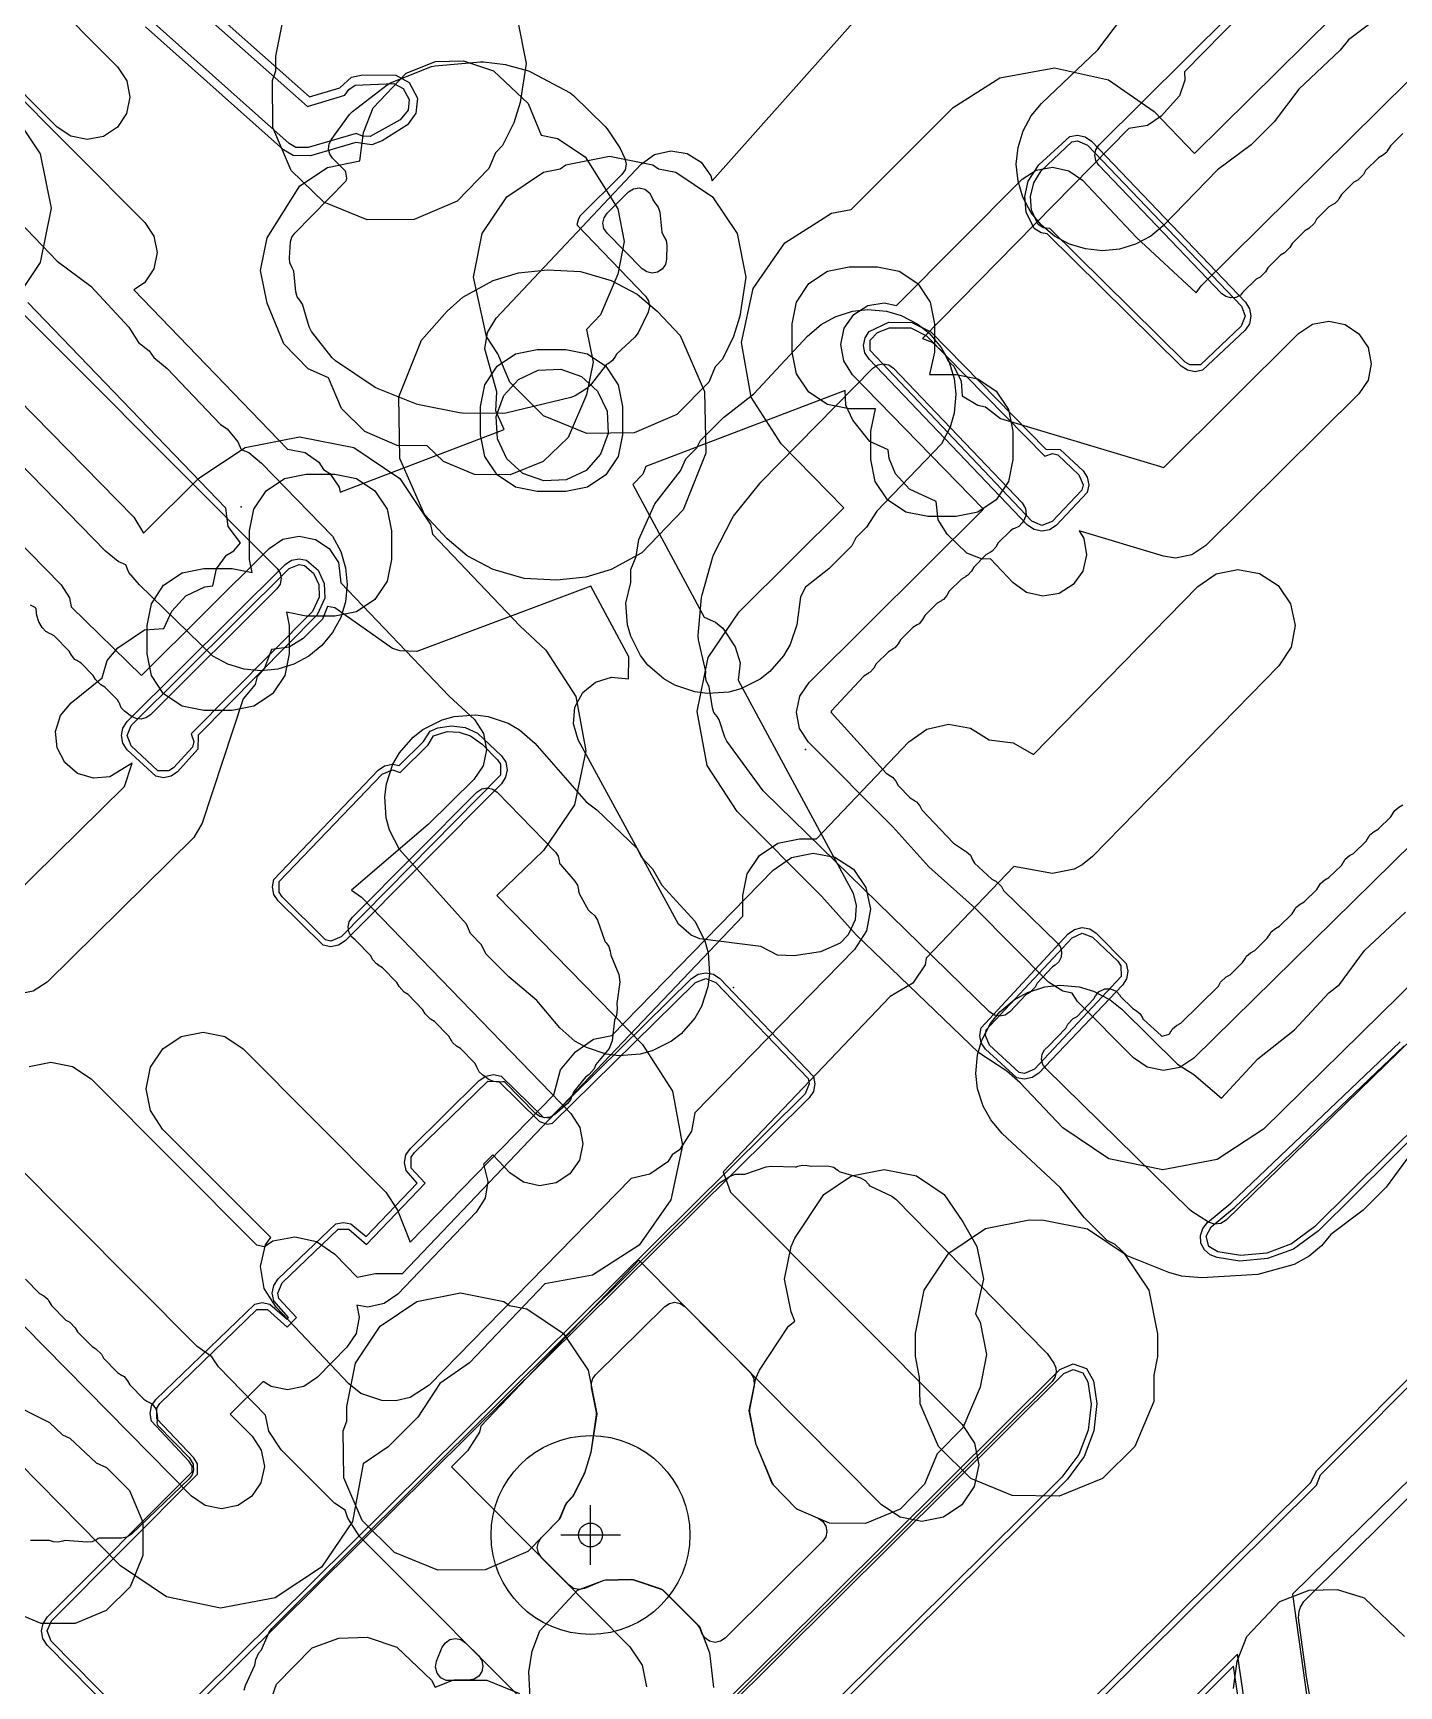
# Model space of a CAD drawing. Header units: metres. Extents: x -2677 to -840, y 169 to 1487.
# Drawn here: x -2199 to -2150.9, y 564.7 to 622.9 of the extents above; entities that cross this region are included whole.
import ezdxf

# ---------------------------------------------------------------- set-up
doc = ezdxf.new("R2010")
doc.units = ezdxf.units.M
for name, color, linetype in [('AI_GREENING_ALLOWED_ZONE', 4, 'Continuous'), ('AI_GREENING_EXCLUSIONS', 1, 'Continuous'), ('AI_GREENING_LAWN', 82, 'Continuous'), ('AI_GREENING_REJECTED', 6, 'Continuous'), ('AI_GREENING_TREES', 3, 'Continuous')]:
    doc.layers.add(name, color=color, linetype=linetype)

# ---------------------------------------------------------------- blocks, each defined once
blk = doc.blocks.new('AI_TREE')
for p, q in [((0, -0.3), (0, 0.3)), ((-0.3, 0), (0.3, 0))]:
    blk.add_line(p, q)
for radius in [1, 0.12]:
    blk.add_circle((0, 0), radius)

msp = doc.modelspace()

# ---------------------------------------------------------------- linework, layer by layer
at = {"layer": 'AI_GREENING_ALLOWED_ZONE'}
for points in [[(-2180.022, 571.399), (-2179.981, 571.458), (-2179.614, 572.198), (-2179.599, 572.234), (-2179.385, 572.922), (-2179.376, 572.959), (-2179.178, 574.268), (-2179.18, 574.354), (-2179.355, 575.232), (-2179.36, 575.396), (-2179.312, 575.553), (-2179.216, 575.686), (-2176.781, 578.091), (-2176.618, 578.198), (-2176.427, 578.235), (-2176.236, 578.196), (-2176.074, 578.087), (-2173.763, 575.758), (-2173.639, 575.55), (-2173.628, 575.308), (-2173.797, 574.462), (-2173.797, 574.366), (-2173.583, 573.29), (-2173.569, 573.243), (-2173.003, 571.873), (-2172.951, 571.795), (-2172.166, 570.99), (-2172.087, 570.936), (-2171.377, 570.629), (-2171.218, 570.519), (-2171.112, 570.357), (-2171.076, 570.166), (-2171.115, 569.976), (-2171.223, 569.815), (-2174.651, 566.406), (-2174.816, 566.297), (-2175.01, 566.26), (-2175.204, 566.302), (-2175.366, 566.415), (-2175.471, 566.583), (-2175.542, 566.769), (-2175.599, 566.856), (-2176.83, 568.083), (-2176.925, 568.142), (-2177.879, 568.462), (-2177.964, 568.475), (-2178.868, 568.45), (-2178.958, 568.431), (-2179.601, 568.159), (-2179.794, 568.12), (-2179.987, 568.158), (-2180.151, 568.268), (-2181.122, 569.248), (-2181.229, 569.409), (-2181.267, 569.598), (-2181.23, 569.788), (-2181.123, 569.95), (-2180.509, 570.575), (-2180.458, 570.653), (-2180.281, 571.076), (-2180.186, 571.223), (-2180.022, 571.399)], [(-2184.257, 564.915), (-2184.47, 564.921), (-2184.661, 565.015), (-2184.796, 565.18), (-2184.85, 565.386), (-2184.813, 565.596), (-2184.612, 566.086), (-2184.503, 566.248), (-2184.341, 566.357), (-2184.149, 566.395), (-2183.957, 566.357), (-2183.795, 566.248), (-2183.329, 565.78), (-2183.221, 565.618), (-2183.183, 565.427), (-2183.222, 565.236), (-2183.33, 565.074), (-2183.492, 564.966), (-2183.683, 564.928), (-2184.19, 564.928), (-2184.257, 564.915)]]:
    msp.add_lwpolyline(points, close=True, dxfattribs=at)
at = {"layer": 'AI_GREENING_EXCLUSIONS'}
for points in [[(-2093.867, 640.424), (-2153.902, 580.894), (-2154.715, 580.297), (-2155.583, 579.972), (-2156.506, 579.885), (-2157.305, 580.011), (-2157.625, 580.203), (-2157.724, 580.563), (-2157.545, 580.891), (-2156.718, 581.573), (-2150.748, 587.266)], [(-2093.726, 640.282), (-2153.761, 580.751), (-2154.642, 580.111), (-2155.56, 579.773), (-2156.537, 579.688), (-2157.336, 579.813), (-2157.586, 579.904), (-2157.785, 580.082), (-2157.903, 580.32), (-2157.923, 580.586), (-2157.842, 580.84), (-2157.673, 581.045), (-2156.851, 581.722), (-2150.887, 587.409)], [(-2176.822, 549.261), (-2154.031, 571.886), (-2153.841, 572.305), (-2149.463, 576.696), (-2140.934, 585.085), (-2140.556, 585.263), (-2123.156, 602.537), (-2122.985, 602.857), (-2103.329, 622.454), (-2092.855, 632.832)], [(-2176.681, 549.119), (-2153.842, 571.792), (-2153.7, 572.164), (-2149.321, 576.555), (-2140.794, 584.942), (-2140.453, 585.083), (-2122.976, 602.433), (-2122.844, 602.716), (-2103.188, 622.312), (-2092.715, 632.689)], [(-2200.13, 621.333), (-2195.087, 616.266), (-2194.763, 615.779), (-2194.65, 615.204), (-2194.765, 614.631), (-2195.092, 614.145), (-2195.469, 613.894), (-2190.065, 608.277), (-2189.44, 608.161), (-2188.96, 607.827), (-2188.795, 607.569), (-2188.575, 607.426), (-2188.245, 606.943), (-2188.209, 606.77), (-2182.433, 608.976), (-2182.727, 609.633), (-2182.689, 610.297), (-2183.116, 611.819), (-2183.02, 612.396), (-2182.71, 612.893), (-2177.616, 618.317), (-2177.14, 618.657), (-2176.57, 618.789), (-2175.993, 618.693), (-2175.496, 618.384), (-2175.156, 617.907), (-2175.114, 617.726), (-2165.679, 628.346)], [(-2151.64, 628.543), (-2158.487, 621.57), (-2158.47, 621.282), (-2158.664, 620.73), (-2159.306, 620.013), (-2159.789, 619.684), (-2160.441, 619.579), (-2167.71, 612.177), (-2167.367, 612.051), (-2166.936, 611.655), (-2166.807, 611.378), (-2166.609, 611.206), (-2166.346, 610.682), (-2166.309, 610.163), (-2165.764, 609.829), (-2165.489, 609.768), (-2164.963, 609.362), (-2159.214, 607.641), (-2154.465, 612.355), (-2153.977, 612.678), (-2153.402, 612.79), (-2152.829, 612.673), (-2152.343, 612.346), (-2152.02, 611.859), (-2151.908, 611.284), (-2152.024, 610.71), (-2152.351, 610.225), (-2157.734, 604.884), (-2158.222, 604.56), (-2158.796, 604.448), (-2159.221, 604.511), (-2162.194, 605.401), (-2162.028, 605.137), (-2161.931, 604.56), (-2162.062, 603.989), (-2162.401, 603.512), (-2162.897, 603.201), (-2163.474, 603.104), (-2164.044, 603.235), (-2164.521, 603.574), (-2165.314, 604.414), (-2165.603, 604.409), (-2166.147, 604.624), (-2166.839, 605.292), (-2167.15, 605.788), (-2167.229, 606.444), (-2168.16, 606.872), (-2168.655, 607.411), (-2168.882, 607.952), (-2168.915, 608.257), (-2169.556, 608.551), (-2170.158, 609.301), (-2170.405, 609.832), (-2170.426, 610.35), (-2177.442, 607.671), (-2177.548, 607.402), (-2177.904, 607.032), (-2175.389, 602.368), (-2174.991, 602.187), (-2174.739, 601.975), (-2174.298, 601.316), (-2174.126, 600.757), (-2174.193, 600.151), (-2170.151, 592.641), (-2170.042, 592.212), (-2170.076, 591.706), (-2170.323, 591.175), (-2170.604, 590.883), (-2171.303, 590.577), (-2172.226, 590.433), (-2172.811, 590.458), (-2173.4, 590.767), (-2175.547, 591.041), (-2175.847, 591.168), (-2176.293, 591.548), (-2179.824, 598.048), (-2179.996, 598.607), (-2179.941, 599.19), (-2179.667, 599.707), (-2179.216, 600.08), (-2178.656, 600.252), (-2178.06, 600.189), (-2178.04, 600.964), (-2179.385, 603.459), (-2185.511, 601.153), (-2186.096, 601.174), (-2186.364, 601.264), (-2188.394, 602.689), (-2188.65, 602.735), (-2188.828, 602.297), (-2189.504, 601.613), (-2190.004, 601.307), (-2190.625, 601.227), (-2190.875, 600.572), (-2191.126, 600.277), (-2191.196, 599.999), (-2191.618, 599.485), (-2193.069, 595.115), (-2193.358, 594.606), (-2198.526, 589.512), (-2199.015, 589.191), (-2199.59, 589.081)], [(-2201.35, 627.073), (-2196.045, 621.743), (-2195.721, 621.256), (-2195.608, 620.682), (-2195.724, 620.108), (-2196.05, 619.622), (-2196.538, 619.298), (-2197.112, 619.185), (-2197.686, 619.301), (-2198.171, 619.627), (-2202.587, 624.064)], [(-2148.836, 591.088), (-2155.705, 584.333), (-2157.333, 583.264), (-2159.245, 582.897), (-2161.153, 583.289), (-2162.766, 584.38), (-2164.269, 585.97), (-2164.736, 586.373), (-2165.724, 587.019), (-2170.037, 591.178), (-2171.26, 592.537), (-2174.228, 595.518), (-2175.284, 597.143), (-2175.643, 599.048), (-2175.25, 600.946), (-2174.165, 602.553), (-2170.479, 606.21), (-2170.479, 606.21), (-2172.688, 608.473), (-2173.741, 610.116), (-2174.084, 612.036), (-2173.667, 613.942), (-2172.552, 615.543), (-2170.909, 616.596), (-2170.22, 616.719), (-2166.627, 620.313), (-2164.984, 621.365), (-2163.063, 621.709), (-2161.158, 621.291), (-2159.557, 620.176), (-2158.129, 618.692), (-2151.318, 625.44)], [(-2149.051, 595.786), (-2158.16, 586.828), (-2158.648, 586.507), (-2159.222, 586.397), (-2159.794, 586.515), (-2160.278, 586.842), (-2162.245, 588.83), (-2162.441, 589.127), (-2162.771, 589.188), (-2163.267, 589.512), (-2165.846, 592.099), (-2167.487, 593.574), (-2168.75, 594.977), (-2171.718, 597.958), (-2172.035, 598.446), (-2172.143, 599.017), (-2172.025, 599.586), (-2171.7, 600.068), (-2165.555, 606.166), (-2165.555, 606.166), (-2170.166, 610.9), (-2170.482, 611.393), (-2170.585, 611.969), (-2170.46, 612.541), (-2170.125, 613.021), (-2169.632, 613.337), (-2169.056, 613.44), (-2168.624, 613.345), (-2164.2, 617.791), (-2163.707, 618.106), (-2163.131, 618.21), (-2162.559, 618.084), (-2162.079, 617.75), (-2160.175, 615.736), (-2158.069, 613.785), (-2157.899, 614.036), (-2146.378, 625.448)], [(-2193.731, 624.65), (-2189.284, 620.689), (-2188.222, 621.003), (-2187.802, 621.38), (-2187.42, 621.463), (-2186.245, 621.453), (-2185.774, 621.197), (-2185.483, 620.644), (-2185.539, 620.111), (-2185.84, 619.701), (-2186.732, 619.136), (-2187.096, 618.997), (-2187.655, 619.085), (-2187.655, 619.085), (-2189.25, 618.613), (-2189.863, 618.628), (-2190.199, 618.825), (-2195.061, 623.157)], [(-2193.93, 624.426), (-2189.359, 620.354), (-2188.039, 620.744), (-2187.907, 620.95), (-2187.682, 621.105), (-2186.312, 621.161), (-2185.983, 620.982), (-2185.779, 620.594), (-2185.818, 620.222), (-2186.099, 619.885), (-2187.146, 619.293), (-2187.419, 619.301), (-2187.642, 619.402), (-2187.642, 619.402), (-2189.335, 618.901), (-2189.764, 618.911), (-2189.999, 619.049), (-2194.862, 623.381)], [(-2181.969, 623.397), (-2181.664, 621.867), (-2181.872, 620.496), (-2182.098, 619.771), (-2182.49, 618.981), (-2182.739, 618.713), (-2182.969, 618.165), (-2184.092, 617.021), (-2185.6, 616.373), (-2187.261, 616.358), (-2188.783, 616.978), (-2189.928, 618.101), (-2190.575, 619.609), (-2190.59, 621.27), (-2190.466, 621.607), (-2190.466, 622.12), (-2190.162, 623.65)], [(-2151.533, 623.578), (-2152.713, 622.702), (-2153.008, 622.337), (-2154.461, 620.963), (-2155.332, 619.806), (-2156.142, 618.995), (-2157.322, 618.119), (-2159.234, 616.147), (-2159.672, 615.786), (-2160.209, 615.499), (-2160.771, 615.33), (-2161.374, 615.272), (-2161.974, 615.333), (-2162.535, 615.505), (-2163.057, 615.786), (-2163.519, 616.166), (-2163.88, 616.605), (-2164.175, 617.154), (-2164.345, 617.717), (-2164.404, 618.32), (-2164.345, 618.904), (-2164.345, 618.904), (-2164.167, 619.487), (-2163.88, 620.016), (-2163.514, 620.459), (-2161.537, 622.349), (-2160.66, 623.513)], [(-2100.964, 621.137), (-2138.999, 583.35), (-2154.684, 567.957), (-2153.012, 556.02)], [(-2199.847, 620.307), (-2198.763, 618.685), (-2198.382, 616.772), (-2198.762, 614.858), (-2199.846, 613.236)], [(-2200.057, 616.873), (-2198.167, 614.906), (-2196.988, 614.023), (-2195.641, 612.583), (-2195.301, 612.039), (-2194.925, 611.74), (-2194.77, 611.509), (-2194.302, 611.117), (-2192.418, 609.156), (-2192.18, 608.995), (-2191.805, 608.539), (-2191.693, 608.271), (-2191.426, 608.159), (-2190.976, 607.791), (-2188.481, 605.219), (-2188.188, 604.672), (-2188.017, 604.108), (-2187.958, 603.515), (-2188.02, 602.904), (-2188.187, 602.354), (-2188.473, 601.821), (-2188.848, 601.363), (-2189.305, 600.99), (-2189.835, 600.705), (-2190.403, 600.533), (-2191.002, 600.474), (-2191.591, 600.533), (-2192.16, 600.706), (-2192.69, 600.99), (-2195.276, 603.499), (-2195.643, 603.942), (-2195.755, 604.21), (-2196.022, 604.322), (-2196.466, 604.689), (-2199.522, 607.818)], [(-2200.631, 591.65), (-2195.802, 596.403), (-2195.531, 597.221), (-2196.312, 596.74), (-2196.895, 596.689), (-2197.453, 596.865), (-2197.902, 597.241), (-2198.172, 597.76), (-2198.223, 598.343), (-2198.047, 598.902), (-2197.671, 599.35), (-2196.581, 600.225), (-2196.41, 600.837), (-2196.034, 601.286), (-2195.089, 601.919), (-2194.418, 601.962), (-2194.136, 602.576), (-2193.641, 603.115), (-2192.966, 603.431), (-2192.686, 603.464), (-2192.555, 604.073), (-2192.21, 604.546), (-2191.95, 604.705), (-2191.717, 604.977), (-2192.152, 605.553), (-2192.237, 606.208), (-2199.199, 613.443)], [(-2200.14, 610.648), (-2195.473, 605.892), (-2195.124, 605.328), (-2193.18, 607.264), (-2191.555, 608.344), (-2189.641, 608.72), (-2187.729, 608.336), (-2186.109, 607.248), (-2185.028, 605.624), (-2184.962, 605.287), (-2181.884, 602.056), (-2180.972, 601.204), (-2179.911, 599.573), (-2179.553, 597.66), (-2179.952, 595.755), (-2181.049, 594.147), (-2182.697, 592.565), (-2177.565, 587.316), (-2176.508, 585.676), (-2176.159, 583.757), (-2176.572, 581.85), (-2177.682, 580.246), (-2179.322, 579.189), (-2180.997, 578.885), (-2183.653, 576.108), (-2184.693, 575.379), (-2185.478, 574.19), (-2186.517, 573.14), (-2187.398, 572.544), (-2187.771, 570.518), (-2188.867, 568.904), (-2190.497, 567.833), (-2192.414, 567.466), (-2194.324, 567.861), (-2195.938, 568.957), (-2202.394, 575.511)], [(-2202.496, 608.057), (-2198.031, 603.503), (-2197.737, 603.04), (-2197.678, 602.733), (-2195.201, 600.312), (-2190.71, 604.783), (-2190.223, 605.108), (-2189.649, 605.22), (-2189.075, 605.105), (-2188.589, 604.779), (-2188.265, 604.291), (-2188.18, 603.579), (-2184.364, 599.586), (-2183.478, 598.761), (-2183.16, 598.272), (-2183.052, 597.698), (-2183.172, 597.126), (-2183.501, 596.644), (-2185.111, 595.067), (-2187.81, 592.751), (-2187.451, 592.502), (-2180.081, 584.883), (-2179.764, 584.391), (-2179.659, 583.815), (-2179.783, 583.243), (-2180.116, 582.762), (-2180.608, 582.445), (-2181.184, 582.34), (-2181.756, 582.464), (-2182.237, 582.797), (-2182.836, 583.429), (-2183.165, 583.104), (-2183.004, 582.486), (-2183.106, 581.909), (-2183.42, 581.416), (-2186.182, 578.527), (-2186.662, 578.191), (-2187.233, 578.064), (-2187.618, 578.132), (-2187.533, 577.714), (-2187.644, 577.14), (-2187.967, 576.651), (-2189.005, 575.602), (-2189.49, 575.274), (-2190.063, 575.157), (-2190.638, 575.268), (-2190.915, 575.451), (-2192.079, 574.302), (-2191.308, 573.519), (-2190.986, 573.03), (-2190.876, 572.455), (-2190.995, 571.882), (-2191.323, 571.398), (-2191.813, 571.076), (-2192.387, 570.966), (-2192.961, 571.085), (-2193.445, 571.414), (-2201.548, 579.64)], [(-2199.155, 586.545), (-2198.389, 586.696), (-2197.624, 586.542), (-2196.976, 586.107), (-2191.152, 580.257), (-2190.87, 580.205), (-2190.572, 580.398), (-2189.804, 580.54), (-2189.041, 580.377), (-2188.399, 579.934), (-2187.607, 579.119), (-2186.958, 579.248), (-2186.011, 579.248), (-2174.034, 591.831), (-2174.034, 592.559), (-2173.882, 593.325), (-2173.448, 593.974), (-2172.799, 594.407), (-2172.034, 594.559), (-2171.437, 594.559), (-2168.187, 597.974), (-2167.549, 598.423), (-2166.788, 598.594), (-2166.019, 598.461), (-2165.364, 598.047), (-2164.512, 597.934), (-2163.802, 597.531), (-2158.018, 603.446), (-2157.374, 603.887), (-2156.61, 604.048), (-2155.843, 603.904), (-2155.189, 603.478), (-2154.749, 602.834), (-2154.588, 602.07), (-2154.732, 601.303), (-2155.158, 600.649), (-2161.725, 593.934), (-2162.09, 593.64), (-2162.369, 593.494), (-2163.132, 593.333), (-2164.494, 593.586), (-2167.572, 590.353), (-2167.618, 590.122), (-2168.051, 589.473), (-2168.85, 589.01), (-2174.727, 582.836), (-2174.46, 582.113), (-2166.312, 573.929), (-2165.88, 573.279), (-2165.729, 572.513), (-2165.883, 571.748), (-2166.318, 571.1), (-2166.968, 570.668), (-2167.733, 570.518), (-2168.498, 570.672), (-2169.146, 571.106), (-2177.694, 579.719), (-2183.252, 573.879), (-2183.296, 573.657), (-2183.73, 573.008), (-2184.292, 572.447), (-2178.007, 566.104), (-2177.575, 565.455), (-2177.424, 564.689)], [(-2150.508, 583.483), (-2151.383, 582.296), (-2152.194, 581.485), (-2153.334, 580.621), (-2153.656, 580.227), (-2154.1, 579.856), (-2154.625, 579.571), (-2155.899, 579.22), (-2157.877, 579.103), (-2158.585, 579.156), (-2159.033, 579.282), (-2160.5, 579.867), (-2160.927, 580.276), (-2161.211, 580.415), (-2162.021, 581.226), (-2162.855, 582.283), (-2164.899, 584.18), (-2165.305, 584.658), (-2165.57, 585.138), (-2165.766, 585.754), (-2165.828, 586.292), (-2165.77, 586.957), (-2165.62, 587.468), (-2165.313, 588.056), (-2165.313, 588.056), (-2164.986, 588.464), (-2164.482, 588.888), (-2164.01, 589.147), (-2163.398, 589.341), (-2162.855, 589.402), (-2162.195, 589.344), (-2161.682, 589.194), (-2161.096, 588.887), (-2160.695, 588.565), (-2158.734, 586.623), (-2158.152, 586.261), (-2157.181, 585.421), (-2155.902, 586.814), (-2154.607, 587.833), (-2153.398, 589.131), (-2153.025, 589.433), (-2152.143, 590.627), (-2150.706, 591.977)], [(-2195.362, 562.958), (-2198.518, 566.166), (-2198.668, 566.393), (-2198.719, 566.661), (-2198.665, 566.928), (-2198.512, 567.154), (-2193.416, 572.26), (-2193.414, 572.47), (-2193.517, 572.627), (-2194.848, 574.054), (-2194.899, 574.322), (-2194.844, 574.589), (-2194.691, 574.815), (-2191.215, 578.173), (-2190.949, 578.226), (-2190.949, 578.226), (-2190.683, 578.173), (-2190.076, 577.647), (-2190.023, 577.701), (-2190.545, 578.293), (-2190.599, 578.563), (-2190.545, 578.833), (-2190.391, 579.061), (-2188.357, 580.997), (-2188.095, 581.05), (-2187.831, 581.001), (-2187.289, 580.553), (-2185.494, 582.43), (-2185.886, 582.882), (-2185.944, 583.154), (-2185.891, 583.427), (-2185.735, 583.658), (-2183.31, 586.053), (-2183.08, 586.204), (-2182.81, 586.255), (-2182.541, 586.198), (-2181.066, 584.76), (-2180.815, 584.731), (-2175.835, 589.641), (-2175.607, 589.793), (-2175.337, 589.844), (-2175.069, 589.789), (-2174.842, 589.634), (-2171.545, 586.191), (-2171.494, 585.924), (-2171.549, 585.657), (-2171.701, 585.432), (-2194.37, 562.952)], [(-2195.22, 563.098), (-2198.376, 566.306), (-2198.519, 566.66), (-2198.371, 567.012), (-2193.227, 572.181), (-2193.225, 572.546), (-2193.36, 572.753), (-2194.662, 574.129), (-2194.66, 574.511), (-2194.55, 574.673), (-2191.139, 577.988), (-2190.759, 577.988), (-2190.075, 577.364), (-2190.075, 577.364), (-2189.74, 577.702), (-2190.36, 578.37), (-2190.399, 578.563), (-2190.25, 578.919), (-2188.281, 580.812), (-2187.905, 580.815), (-2187.282, 580.271), (-2185.211, 582.437), (-2185.703, 582.961), (-2185.706, 583.35), (-2185.595, 583.515), (-2183.005, 586.019), (-2182.62, 586.014), (-2181.186, 584.598), (-2180.921, 584.509), (-2180.735, 584.547), (-2175.694, 589.499), (-2175.339, 589.644), (-2174.985, 589.494), (-2171.73, 586.116), (-2171.694, 585.925), (-2171.842, 585.574), (-2194.511, 563.094)], [(-2180.842, 563.282), (-2187.509, 569.978), (-2187.941, 570.628), (-2188.034, 570.915), (-2188.405, 571.163), (-2190.287, 573.045), (-2190.72, 573.694), (-2190.832, 574.26), (-2192.486, 575.961), (-2192.719, 576.32), (-2193.239, 576.684), (-2199.811, 583.284)], [(-2200.002, 574.79), (-2198.443, 574.003), (-2198.443, 574.003), (-2197.985, 573.571), (-2197.724, 573.448), (-2196.799, 572.578), (-2196.429, 572.418), (-2195.618, 571.608), (-2195.154, 570.496), (-2195.15, 569.322), (-2195.602, 568.22), (-2196.439, 567.38), (-2197.541, 566.922), (-2198.728, 566.922), (-2199.801, 567.365)], [(-2181.509, 564.092), (-2181.561, 565.218), (-2181.444, 565.945), (-2181.183, 566.669), (-2179.846, 568.099), (-2178.915, 568.449), (-2177.921, 568.476), (-2176.871, 568.124), (-2175.561, 566.819), (-2175.2, 565.89), (-2175.067, 564.673)], [(-2156.755, 564.636), (-2156.627, 565.596), (-2156.288, 566.471), (-2155.128, 567.693), (-2154.098, 568.1), (-2153.104, 568.127), (-2152.155, 567.827), (-2150.744, 566.47)], [(-2190.835, 563.686), (-2190.446, 564.784), (-2189.187, 566.063), (-2188.256, 566.413), (-2187.262, 566.44), (-2186.212, 566.088), (-2184.988, 564.929), (-2184.86, 564.682)], [(-2155.103, 555.535), (-2156.62, 565.839), (-2176.15, 546.341)], [(-2155.303, 555.547), (-2156.76, 565.419), (-2175.894, 546.314)], [(-2184.86, 564.682), (-2184.237, 564.928), (-2183.049, 564.928), (-2181.896, 564.46)]]:
    msp.add_lwpolyline(points, dxfattribs=at)
for points in [[(-2188.655, 618.207), (-2187.515, 618.433), (-2187.385, 619.431), (-2187.046, 620.306), (-2185.885, 621.528), (-2184.856, 621.936), (-2183.861, 621.962), (-2182.811, 621.61), (-2181.587, 620.452), (-2181.135, 619.343), (-2180.555, 619.228), (-2179.582, 618.577), (-2178.432, 616.74), (-2178.204, 615.592), (-2178.432, 614.444), (-2179.038, 613.007), (-2179.534, 612.491), (-2179.306, 611.345), (-2179.534, 610.197), (-2180.183, 608.697), (-2181.057, 607.843), (-2182.218, 607.375), (-2183.483, 607.39), (-2184.567, 607.843), (-2185.14, 608.396), (-2186.197, 608.412), (-2187.344, 608.908), (-2188.154, 609.718), (-2188.623, 610.799), (-2189.332, 611.112), (-2190.185, 611.986), (-2190.78, 613.423), (-2191.008, 614.571), (-2190.78, 615.719), (-2189.628, 617.556), (-2188.655, 618.207)], [(-2156.198, 612.698), (-2156.35, 612.475), (-2157.846, 611.063), (-2158.111, 611.009), (-2158.376, 611.06), (-2158.602, 611.207), (-2163.318, 615.864), (-2163.527, 615.895), (-2163.778, 616.058), (-2164.054, 616.629), (-2164.105, 617.18), (-2163.982, 617.716), (-2163.611, 618.292), (-2162.525, 619.294), (-2162.253, 619.345), (-2161.983, 619.287), (-2161.756, 619.129), (-2156.337, 613.455), (-2156.191, 613.228), (-2156.143, 612.962), (-2156.198, 612.698)], [(-2158.301, 611.246), (-2158.463, 611.351), (-2163.225, 616.057), (-2163.457, 616.082), (-2163.635, 616.198), (-2163.866, 616.697), (-2163.905, 617.185), (-2163.791, 617.659), (-2163.527, 618.081), (-2162.45, 619.109), (-2162.256, 619.145), (-2161.901, 618.991), (-2156.481, 613.317), (-2156.343, 612.965), (-2156.491, 612.617), (-2157.923, 611.248), (-2158.301, 611.246)], [(-2177.197, 618.29), (-2176.998, 618.157), (-2176.395, 618.037), (-2175.097, 617.17), (-2174.23, 615.873), (-2173.926, 614.342), (-2174.133, 612.971), (-2174.359, 612.246), (-2174.751, 611.456), (-2175.004, 611.186), (-2175.231, 610.642), (-2176.354, 609.498), (-2177.862, 608.851), (-2179.523, 608.835), (-2181.046, 609.455), (-2182.233, 610.642), (-2182.652, 611.644), (-2183.054, 612.246), (-2183.516, 614.342), (-2183.211, 615.873), (-2182.344, 617.17), (-2181.047, 618.037), (-2180.464, 618.153), (-2180.259, 618.29), (-2178.728, 618.595), (-2177.197, 618.29)], [(-2180.908, 614.602), (-2179.752, 614.534), (-2178.67, 614.221), (-2177.751, 613.739), (-2177.047, 613.138), (-2176.242, 612.282), (-2175.379, 610.317), (-2175.34, 608.144), (-2176.135, 606.143), (-2177.592, 604.634), (-2178.67, 604.044), (-2179.557, 603.771), (-2180.583, 603.663), (-2181.73, 603.732), (-2182.821, 604.044), (-2183.731, 604.527), (-2184.444, 605.127), (-2185.24, 605.984), (-2186.103, 607.949), (-2186.142, 610.122), (-2185.347, 612.123), (-2184.444, 613.138), (-2183.89, 613.632), (-2182.821, 614.221), (-2181.925, 614.495), (-2180.908, 614.602)], [(-2170.29, 614.699), (-2169.29, 614.699), (-2168.525, 614.547), (-2167.876, 614.113), (-2167.442, 613.464), (-2167.29, 612.699), (-2167.29, 611.699), (-2167.456, 610.913), (-2166.524, 610.913), (-2165.759, 610.761), (-2165.11, 610.327), (-2164.677, 609.678), (-2164.524, 608.913), (-2164.524, 607.913), (-2164.677, 607.147), (-2165.11, 606.499), (-2165.759, 606.065), (-2166.524, 605.913), (-2167.524, 605.913), (-2168.29, 606.065), (-2168.939, 606.499), (-2169.372, 607.147), (-2169.524, 607.913), (-2169.524, 608.913), (-2169.358, 609.699), (-2170.29, 609.699), (-2171.056, 609.851), (-2171.704, 610.285), (-2172.138, 610.933), (-2172.29, 611.699), (-2172.29, 612.699), (-2172.138, 613.464), (-2171.704, 614.113), (-2171.056, 614.547), (-2170.29, 614.699)], [(-2175.519, 608.586), (-2174.709, 609.397), (-2173.647, 610.231), (-2171.76, 612.264), (-2171.272, 612.676), (-2170.784, 612.945), (-2170.176, 613.138), (-2169.632, 613.199), (-2168.973, 613.141), (-2168.462, 612.992), (-2167.874, 612.685), (-2167.462, 612.354), (-2167.051, 611.866), (-2166.784, 611.381), (-2166.589, 610.77), (-2166.528, 610.22), (-2166.589, 609.551), (-2166.736, 609.057), (-2167.043, 608.468), (-2169.316, 606.101), (-2169.679, 605.533), (-2170.053, 605.16), (-2170.191, 604.878), (-2171.001, 604.068), (-2171.824, 603.419), (-2171.998, 603.078), (-2172.135, 602.099), (-2172.37, 601.399), (-2172.597, 601.002), (-2173.076, 600.451), (-2173.42, 600.183), (-2174.098, 599.843), (-2174.519, 599.727), (-2175.271, 599.672), (-2175.722, 599.73), (-2176.425, 599.966), (-2176.818, 600.192), (-2177.373, 600.675), (-2177.637, 601.015), (-2177.98, 601.7), (-2178.09, 602.099), (-2178.148, 602.858), (-2177.979, 603.582), (-2177.972, 604.041), (-2177.782, 604.504), (-2177.693, 605.106), (-2177.127, 606.356), (-2176.227, 607.518), (-2176.037, 607.938), (-2175.648, 608.327), (-2175.519, 608.586)], [(-2163.006, 605.596), (-2163.237, 605.444), (-2163.508, 605.393), (-2163.779, 605.451), (-2164.005, 605.609), (-2169.588, 611.453), (-2169.732, 611.677), (-2169.782, 611.938), (-2169.731, 612.199), (-2169.586, 612.423), (-2168.89, 612.758), (-2168.088, 612.747), (-2167.419, 612.411), (-2163.362, 608.28), (-2162.863, 608.268), (-2162.055, 607.518), (-2161.907, 607.291), (-2161.856, 607.024), (-2161.911, 606.757), (-2163.006, 605.596)], [(-2163.147, 605.738), (-2163.506, 605.593), (-2163.861, 605.748), (-2169.546, 611.751), (-2169.545, 612.124), (-2169.286, 612.393), (-2168.864, 612.559), (-2168.119, 612.549), (-2167.562, 612.271), (-2163.403, 608.036), (-2163.132, 608.124), (-2162.941, 608.084), (-2162.198, 607.378), (-2162.056, 607.025), (-2162.095, 606.835), (-2163.147, 605.738)], [(-2179.502, 606.939), (-2180.267, 606.786), (-2181.267, 606.786), (-2182.032, 606.939), (-2182.681, 607.372), (-2183.115, 608.021), (-2183.267, 608.786), (-2183.267, 609.786), (-2183.115, 610.552), (-2182.681, 611.201), (-2182.032, 611.634), (-2181.267, 611.786), (-2180.267, 611.786), (-2179.502, 611.634), (-2178.853, 611.201), (-2178.419, 610.552), (-2178.267, 609.786), (-2178.267, 608.786), (-2178.419, 608.021), (-2178.853, 607.372), (-2179.502, 606.939)], [(-2180.25, 607.202), (-2181.038, 607.163), (-2181.774, 607.429), (-2182.338, 607.941), (-2182.672, 608.642), (-2182.711, 609.43), (-2182.445, 610.166), (-2181.933, 610.73), (-2181.232, 611.064), (-2180.444, 611.103), (-2179.708, 610.837), (-2179.144, 610.325), (-2178.81, 609.624), (-2178.771, 608.836), (-2179.037, 608.1), (-2179.549, 607.536), (-2180.25, 607.202)], [(-2189.399, 607.401), (-2188.399, 607.401), (-2187.634, 607.249), (-2186.985, 606.816), (-2186.551, 606.167), (-2186.399, 605.401), (-2186.399, 604.401), (-2186.551, 603.636), (-2186.985, 602.987), (-2187.634, 602.554), (-2188.399, 602.401), (-2189.399, 602.401), (-2190.098, 602.54), (-2190.005, 602.074), (-2190.005, 601.074), (-2190.158, 600.309), (-2190.591, 599.66), (-2191.24, 599.226), (-2192.005, 599.074), (-2193.005, 599.074), (-2193.771, 599.226), (-2194.42, 599.66), (-2194.853, 600.309), (-2195.005, 601.074), (-2195.005, 602.074), (-2194.853, 602.839), (-2194.42, 603.488), (-2193.771, 603.922), (-2193.005, 604.074), (-2192.005, 604.074), (-2191.306, 603.935), (-2191.399, 604.401), (-2191.399, 605.401), (-2191.247, 606.167), (-2190.813, 606.816), (-2190.164, 607.249), (-2189.399, 607.401)], [(-2194.699, 596.764), (-2195.702, 597.697), (-2195.853, 597.924), (-2195.906, 598.192), (-2195.852, 598.46), (-2195.7, 598.687), (-2190.146, 604.216), (-2189.92, 604.367), (-2189.653, 604.42), (-2189.386, 604.368), (-2188.983, 604.023), (-2188.766, 603.552), (-2188.751, 603.03), (-2189.013, 602.449), (-2193.21, 598.213), (-2193.216, 597.715), (-2193.934, 596.918), (-2194.161, 596.765), (-2194.43, 596.711), (-2194.699, 596.764)], [(-2194.622, 596.949), (-2195.56, 597.838), (-2195.706, 598.192), (-2195.559, 598.545), (-2190.005, 604.075), (-2189.653, 604.22), (-2189.462, 604.183), (-2189.15, 603.912), (-2188.963, 603.516), (-2188.946, 603.074), (-2189.175, 602.566), (-2193.454, 598.251), (-2193.363, 597.983), (-2193.401, 597.791), (-2194.075, 597.059), (-2194.238, 596.949), (-2194.622, 596.949)], [(-2182.531, 596.501), (-2188.032, 590.965), (-2188.262, 590.812), (-2188.533, 590.759), (-2188.804, 590.815), (-2190.39, 592.376), (-2190.536, 592.6), (-2190.587, 592.863), (-2190.536, 593.126), (-2186.871, 596.978), (-2186.642, 597.135), (-2186.37, 597.191), (-2186.132, 597.144), (-2185.278, 597.983), (-2185.036, 598.351), (-2184.764, 598.472), (-2184.283, 598.541), (-2183.809, 598.474), (-2183.372, 598.276), (-2182.528, 597.485), (-2182.379, 597.258), (-2182.328, 596.992), (-2182.381, 596.727), (-2182.531, 596.501)], [(-2185.295, 598.41), (-2184.619, 598.75), (-2184.196, 598.866), (-2183.448, 598.921), (-2182.993, 598.863), (-2182.293, 598.629), (-2181.897, 598.401), (-2181.354, 597.93), (-2179.547, 595.858), (-2179.169, 595.585), (-2177.752, 594.216), (-2177.608, 593.92), (-2177.208, 593.501), (-2176.883, 592.925), (-2175.721, 591.657), (-2175.373, 590.967), (-2175.256, 590.545), (-2175.201, 589.8), (-2175.26, 589.342), (-2175.489, 588.652), (-2175.721, 588.246), (-2176.199, 587.696), (-2176.544, 587.427), (-2177.218, 587.088), (-2177.643, 586.971), (-2178.394, 586.916), (-2178.846, 586.974), (-2179.54, 587.206), (-2179.942, 587.436), (-2180.479, 587.904), (-2181.287, 588.87), (-2182.27, 589.698), (-2183.081, 590.508), (-2183.234, 590.826), (-2183.619, 591.229), (-2183.755, 591.556), (-2186.118, 594.18), (-2186.465, 594.865), (-2186.583, 595.292), (-2186.638, 596.034), (-2186.58, 596.495), (-2186.349, 597.188), (-2186.118, 597.591), (-2185.642, 598.14), (-2185.295, 598.41)], [(-2188.174, 591.106), (-2188.532, 590.959), (-2188.725, 590.999), (-2190.246, 592.515), (-2190.351, 592.675), (-2190.35, 593.051), (-2186.727, 596.839), (-2186.37, 596.991), (-2186.096, 596.899), (-2185.108, 597.869), (-2184.918, 598.19), (-2184.442, 598.334), (-2184.018, 598.319), (-2183.618, 598.187), (-2183.211, 597.895), (-2182.671, 597.345), (-2182.565, 597.183), (-2182.566, 596.803), (-2188.174, 591.106)], [(-2190.877, 578.725), (-2191.009, 579.495), (-2190.836, 580.256), (-2190.653, 580.515), (-2194.456, 584.335), (-2194.888, 584.985), (-2195.039, 585.75), (-2194.885, 586.516), (-2194.45, 587.163), (-2193.8, 587.596), (-2193.035, 587.746), (-2192.27, 587.592), (-2191.622, 587.157), (-2186.598, 582.111), (-2186.184, 581.48), (-2185.74, 580.359), (-2180.68, 585.547), (-2180.447, 586.427), (-2179.927, 587.058), (-2179.285, 587.499), (-2178.643, 587.635), (-2172.966, 593.456), (-2172.322, 593.897), (-2171.559, 594.059), (-2170.792, 593.917), (-2170.138, 593.491), (-2169.696, 592.848), (-2169.534, 592.084), (-2169.677, 591.317), (-2170.102, 590.663), (-2175.719, 584.905), (-2175.838, 584.257), (-2176.262, 583.602), (-2176.514, 583.428), (-2176.669, 583.187), (-2177.31, 582.743), (-2177.965, 582.601), (-2185.071, 575.318), (-2185.748, 574.886), (-2186.251, 574.765), (-2186.737, 574.773), (-2187.474, 575.028), (-2187.899, 575.362), (-2190.461, 578.065), (-2190.877, 578.725)], [(-2160.672, 589.402), (-2163.617, 586.308), (-2163.843, 586.15), (-2164.112, 586.091), (-2164.383, 586.141), (-2165.485, 587.146), (-2165.637, 587.369), (-2165.694, 587.633), (-2165.647, 587.899), (-2162.58, 591.212), (-2162.357, 591.37), (-2162.091, 591.431), (-2161.822, 591.385), (-2161.59, 591.239), (-2160.539, 590.17), (-2160.479, 589.903), (-2160.525, 589.633), (-2160.672, 589.402)], [(-2165.345, 587.289), (-2165.494, 587.637), (-2165.461, 587.826), (-2162.435, 591.075), (-2162.085, 591.231), (-2161.728, 591.094), (-2160.835, 590.248), (-2160.722, 590.088), (-2160.712, 589.705), (-2163.762, 586.446), (-2164.115, 586.291), (-2164.309, 586.326), (-2165.345, 587.289)], [(-2172.335, 580.201), (-2172.202, 580.489), (-2171.183, 582.038), (-2170.21, 582.689), (-2169.062, 582.917), (-2167.914, 582.689), (-2166.941, 582.038), (-2166.29, 581.065), (-2165.791, 580.201), (-2165.563, 579.053), (-2165.844, 577.827), (-2165.677, 577.542), (-2165.449, 576.394), (-2165.677, 575.246), (-2166.283, 573.809), (-2167.195, 572.896), (-2167.641, 571.829), (-2168.494, 570.955), (-2169.719, 570.443), (-2170.985, 570.459), (-2172.132, 570.955), (-2172.985, 571.829), (-2173.579, 573.266), (-2173.807, 574.414), (-2173.579, 575.562), (-2173.446, 575.85), (-2172.427, 577.399), (-2172.199, 577.575), (-2172.335, 577.905), (-2172.563, 579.053), (-2172.335, 580.201)], [(-2163.434, 581.131), (-2161.903, 580.827), (-2160.605, 579.959), (-2159.738, 578.662), (-2159.434, 577.131), (-2159.434, 576.325), (-2159.565, 575.666), (-2159.565, 574.741), (-2160.228, 573.155), (-2161.372, 572.032), (-2162.894, 571.412), (-2164.555, 571.428), (-2166, 572.032), (-2167.144, 573.155), (-2167.791, 574.664), (-2167.807, 575.584), (-2167.956, 576.334), (-2167.956, 577.136), (-2167.651, 578.667), (-2166.784, 579.964), (-2165.486, 580.832), (-2163.956, 581.136), (-2163.434, 581.131)], [(-2182.244, 578.127), (-2181.641, 578.007), (-2180.343, 577.14), (-2179.476, 575.842), (-2179.172, 574.311), (-2179.379, 572.941), (-2179.605, 572.215), (-2179.998, 571.426), (-2180.246, 571.158), (-2180.476, 570.609), (-2181.599, 569.465), (-2183.107, 568.818), (-2184.768, 568.802), (-2186.291, 569.422), (-2187.435, 570.546), (-2188.082, 572.054), (-2188.098, 573.715), (-2187.974, 574.051), (-2187.974, 574.564), (-2187.669, 576.095), (-2186.802, 577.393), (-2185.505, 578.26), (-2183.974, 578.564), (-2182.443, 578.26), (-2182.244, 578.127)], [(-2162.87, 575.867), (-2162.408, 576.07), (-2161.929, 575.908), (-2161.683, 575.466), (-2161.574, 574.673), (-2161.674, 573.706), (-2162.021, 572.8), (-2162.604, 572.005), (-2182.169, 552.597), (-2182.548, 552.392), (-2183.671, 552.264), (-2184.883, 552.451), (-2185.147, 552.577), (-2185.336, 552.799), (-2185.419, 553.079), (-2185.379, 553.369), (-2184.907, 553.948), (-2162.87, 575.867)], [(-2162.057, 575.754), (-2161.882, 575.439), (-2161.772, 574.645), (-2161.872, 573.731), (-2162.206, 572.876), (-2162.806, 572.077), (-2182.314, 552.735), (-2182.585, 552.588), (-2183.68, 552.464), (-2184.836, 552.646), (-2185.16, 552.894), (-2185.191, 553.301), (-2184.766, 553.806), (-2162.729, 575.725), (-2162.399, 575.87), (-2162.057, 575.754)]]:
    msp.add_lwpolyline(points, close=True, dxfattribs=at)
at = {"layer": 'AI_GREENING_LAWN'}
for points in [[(-2150.795, 619.393), (-2151.232, 618.962), (-2151.326, 618.806), (-2151.332, 618.809), (-2151.367, 618.742), (-2151.512, 618.619), (-2151.657, 618.538), (-2152.109, 618.09), (-2152.188, 617.95), (-2152.379, 617.761), (-2152.519, 617.683), (-2152.955, 617.252), (-2153.049, 617.096), (-2153.052, 617.097), (-2153.076, 617.047), (-2153.192, 616.932), (-2153.242, 616.908), (-2153.241, 616.906), (-2153.398, 616.812), (-2153.832, 616.38), (-2153.912, 616.24), (-2154.102, 616.051), (-2154.242, 615.973), (-2154.694, 615.525), (-2154.774, 615.385), (-2154.964, 615.196), (-2155.104, 615.118), (-2155.556, 614.669), (-2155.635, 614.53), (-2155.826, 614.341), (-2155.965, 614.263), (-2156.438, 613.795), (-2156.514, 613.711), (-2156.676, 613.627), (-2156.857, 613.607), (-2157.034, 613.654), (-2157.182, 613.761), (-2161.504, 618.286), (-2161.608, 618.448), (-2161.642, 618.638), (-2161.603, 618.826), (-2161.495, 618.986), (-2150.692, 629.73)], [(-2152.725, 556.524), (-2154.201, 565.117), (-2154.203, 565.135), (-2154.471, 567.128), (-2154.449, 567.356), (-2154.4, 567.5), (-2154.279, 567.694), (-2101.929, 619.663)], [(-2201.273, 614.962), (-2190.429, 604.076), (-2190.321, 603.913), (-2190.284, 603.722), (-2190.322, 603.53), (-2190.431, 603.368), (-2194.9, 598.919), (-2195.045, 598.818), (-2195.217, 598.775), (-2195.393, 598.794), (-2195.551, 598.872), (-2195.793, 599.053), (-2195.911, 599.177), (-2195.98, 599.334), (-2195.982, 599.344), (-2196.047, 599.458), (-2196.49, 599.903), (-2196.629, 599.983), (-2196.818, 600.173), (-2196.897, 600.313), (-2197.322, 600.742), (-2197.479, 600.836), (-2197.476, 600.842), (-2197.543, 600.878), (-2197.666, 601.023), (-2197.747, 601.167), (-2198.28, 601.704), (-2198.383, 601.766), (-2198.411, 601.775), (-2198.573, 601.859), (-2198.694, 601.996), (-2198.82, 602.206), (-2198.89, 602.428), (-2198.906, 602.643), (-2198.915, 602.681), (-2198.946, 602.705), (-2199.105, 602.79)], [(-2145.302, 592.553), (-2157.018, 581.128), (-2157.206, 581.012), (-2157.426, 580.989), (-2157.634, 581.063), (-2158.223, 581.434), (-2158.307, 581.5), (-2163.366, 586.467), (-2163.47, 586.616), (-2163.514, 586.792), (-2163.493, 586.972), (-2163.408, 587.133), (-2163.272, 587.253), (-2163.272, 587.253), (-2162.667, 587.889), (-2162.591, 588.031), (-2162.406, 588.225), (-2162.268, 588.307), (-2162.268, 588.307), (-2161.678, 588.925), (-2161.62, 589.029), (-2161.482, 589.184), (-2161.293, 589.27), (-2161.086, 589.272), (-2160.895, 589.19), (-2160.754, 589.037), (-2160.744, 589.019), (-2160.308, 588.58), (-2160.175, 588.504), (-2160.047, 588.4), (-2159.96, 588.259), (-2159.945, 588.221), (-2159.922, 588.193), (-2159.304, 587.632), (-2159.271, 587.611), (-2159.231, 587.616), (-2159.061, 587.666), (-2159.012, 587.694), (-2158.951, 587.795), (-2158.946, 587.792), (-2158.908, 587.861), (-2158.763, 587.982), (-2158.617, 588.063), (-2157.291, 589.368), (-2157.211, 589.507), (-2157.019, 589.695), (-2156.879, 589.772), (-2156.437, 590.205), (-2156.342, 590.361), (-2156.337, 590.358), (-2156.3, 590.425), (-2156.155, 590.547), (-2156.01, 590.627), (-2155.568, 591.06), (-2155.473, 591.216), (-2155.467, 591.212), (-2155.431, 591.28), (-2155.285, 591.402), (-2155.141, 591.482), (-2154.699, 591.915), (-2154.604, 592.07), (-2154.598, 592.067), (-2154.562, 592.135), (-2154.416, 592.257), (-2154.272, 592.337), (-2153.83, 592.769), (-2153.735, 592.925), (-2153.729, 592.922), (-2153.693, 592.989), (-2153.547, 593.111), (-2153.402, 593.191), (-2152.961, 593.624), (-2152.865, 593.78), (-2152.86, 593.777), (-2152.824, 593.844), (-2152.678, 593.966), (-2152.533, 594.046), (-2152.092, 594.479), (-2151.996, 594.635), (-2151.991, 594.631), (-2151.954, 594.699), (-2151.809, 594.821), (-2151.664, 594.901), (-2151.222, 595.333), (-2151.127, 595.489), (-2151.122, 595.486), (-2151.085, 595.554), (-2150.939, 595.676), (-2150.795, 595.756)], [(-2191.586, 564.572), (-2191.54, 564.745), (-2191.206, 565.456), (-2191.174, 565.652), (-2191.069, 565.886), (-2190.977, 566.001), (-2190.719, 566.593), (-2190.613, 566.747), (-2174.927, 582.374), (-2174.848, 582.438), (-2174.482, 582.677), (-2174.291, 582.752), (-2174.129, 582.745), (-2173.958, 582.751), (-2173.958, 582.751), (-2173.209, 583.008), (-2173.029, 583.034), (-2172.176, 583.003), (-2172.138, 583.008), (-2172.099, 583.026), (-2171.938, 583.07), (-2171.772, 583.059), (-2171.631, 583.026), (-2171.053, 583.039), (-2170.826, 582.991), (-2170.702, 582.891), (-2170.695, 582.898), (-2170.639, 582.846), (-2170.606, 582.83), (-2169.889, 582.614), (-2169.727, 582.53), (-2169.606, 582.394), (-2169.591, 582.37), (-2169.568, 582.342), (-2169.538, 582.322), (-2168.789, 581.976), (-2168.642, 581.872), (-2163.379, 576.497), (-2163.324, 576.43), (-2163.088, 576.088), (-2163.017, 575.93), (-2163.003, 575.758), (-2163.048, 575.591), (-2163.148, 575.45), (-2184.506, 554.206)], [(-2199.287, 579.055), (-2198.786, 578.548), (-2198.643, 578.465), (-2198.499, 578.341), (-2198.464, 578.273), (-2198.458, 578.276), (-2198.365, 578.119), (-2197.864, 577.611), (-2197.725, 577.532), (-2197.536, 577.341), (-2197.458, 577.2), (-2196.942, 576.675), (-2196.802, 576.595), (-2196.614, 576.404), (-2196.536, 576.264), (-2196.037, 575.755), (-2195.881, 575.66), (-2195.884, 575.654), (-2195.816, 575.618), (-2195.694, 575.472), (-2195.614, 575.328), (-2195.114, 574.819), (-2195.012, 574.756), (-2195.009, 574.755), (-2194.83, 574.656), (-2194.706, 574.493), (-2194.684, 574.447), (-2194.638, 574.18), (-2194.658, 573.996), (-2194.652, 573.946), (-2194.625, 573.902), (-2193.517, 572.77), (-2193.386, 572.53), (-2193.378, 572.493), (-2193.37, 572.322), (-2193.419, 572.159), (-2193.52, 572.022), (-2195.558, 570.07), (-2195.718, 569.967), (-2195.906, 569.931), (-2196.656, 569.934), (-2196.692, 569.929), (-2196.725, 569.913), (-2196.783, 569.873), (-2196.936, 569.802), (-2197.103, 569.786), (-2197.896, 569.843), (-2197.933, 569.84), (-2197.972, 569.824), (-2198.134, 569.787), (-2198.298, 569.805), (-2198.443, 569.846), (-2199.102, 569.852)]]:
    msp.add_lwpolyline(points, dxfattribs=at)
for points in [[(-2188.017, 618.068), (-2188.039, 618.099), (-2188.471, 618.532), (-2188.571, 618.676), (-2188.615, 618.846), (-2188.598, 619.021), (-2188.521, 619.179), (-2187.873, 620.07), (-2187.775, 620.171), (-2186.556, 621.118), (-2186.432, 621.188), (-2184.997, 621.754), (-2184.858, 621.787), (-2183.27, 621.927), (-2183.162, 621.924), (-2182.39, 621.823), (-2182.319, 621.809), (-2181.582, 621.601), (-2181.483, 621.561), (-2180.105, 620.826), (-2179.991, 620.742), (-2178.875, 619.651), (-2178.807, 619.568), (-2178.386, 618.929), (-2178.35, 618.866), (-2178.188, 618.518), (-2178.141, 618.32), (-2178.177, 618.119), (-2178.29, 617.95), (-2179.756, 616.503), (-2179.818, 616.399), (-2179.869, 616.231), (-2179.874, 616.19), (-2179.851, 616.156), (-2177.461, 613.675), (-2177.354, 613.505), (-2177.322, 613.307), (-2177.37, 613.112), (-2177.722, 612.375), (-2177.834, 612.224), (-2178.482, 611.624), (-2178.505, 611.595), (-2178.517, 611.562), (-2178.619, 611.4), (-2178.775, 611.288), (-2178.809, 611.272), (-2178.837, 611.246), (-2179.389, 610.539), (-2179.52, 610.421), (-2179.937, 610.164), (-2180.082, 610.103), (-2182.372, 609.55), (-2182.496, 609.536), (-2183.917, 609.554), (-2184.006, 609.563), (-2185.427, 609.841), (-2185.515, 609.866), (-2186.874, 610.403), (-2186.969, 610.453), (-2188.375, 611.397), (-2188.489, 611.503), (-2189.211, 612.42), (-2189.298, 612.588), (-2189.535, 613.393), (-2189.625, 613.532), (-2189.717, 613.648), (-2189.771, 613.828), (-2189.843, 614.549), (-2189.892, 614.672), (-2189.895, 614.676), (-2189.976, 614.838), (-2189.995, 615.018), (-2189.95, 615.582), (-2189.907, 615.75), (-2189.808, 615.893), (-2188.006, 617.725), (-2187.979, 617.77), (-2187.974, 617.824), (-2188.005, 618.032), (-2188.017, 618.068)], [(-2178.917, 616.434), (-2178.808, 616.595), (-2178.053, 617.34), (-2177.883, 617.451), (-2177.682, 617.484), (-2177.485, 617.435), (-2177.323, 617.311), (-2177.225, 617.133), (-2177.204, 617.068), (-2177.131, 616.956), (-2177.127, 616.952), (-2177.013, 616.807), (-2176.959, 616.631), (-2176.88, 615.919), (-2176.829, 615.795), (-2176.815, 615.777), (-2176.734, 615.627), (-2176.708, 615.458), (-2176.717, 614.974), (-2176.758, 614.785), (-2176.869, 614.625), (-2177.031, 614.52), (-2177.222, 614.484), (-2177.412, 614.524), (-2177.573, 614.633), (-2178.812, 615.888), (-2178.92, 616.051), (-2178.957, 616.243), (-2178.917, 616.434)], [(-2175.054, 604.579), (-2174.411, 605.835), (-2174.357, 605.919), (-2173.435, 607.075), (-2173.401, 607.114), (-2169.45, 611.14), (-2169.285, 611.252), (-2169.09, 611.29), (-2168.895, 611.249), (-2168.731, 611.136), (-2164.197, 606.389), (-2164.082, 606.197), (-2164.063, 605.974), (-2164.143, 605.765), (-2164.197, 605.684), (-2164.316, 605.56), (-2164.47, 605.483), (-2164.51, 605.471), (-2164.613, 605.41), (-2165.045, 604.98), (-2165.127, 604.836), (-2165.25, 604.692), (-2165.319, 604.656), (-2165.315, 604.651), (-2165.472, 604.557), (-2165.904, 604.127), (-2165.986, 603.984), (-2166.109, 603.839), (-2166.177, 603.804), (-2166.174, 603.798), (-2166.331, 603.705), (-2166.763, 603.275), (-2166.845, 603.131), (-2166.968, 602.987), (-2167.036, 602.952), (-2167.033, 602.946), (-2167.19, 602.853), (-2167.622, 602.423), (-2167.704, 602.279), (-2167.827, 602.135), (-2167.895, 602.099), (-2167.892, 602.094), (-2168.049, 602), (-2168.481, 601.57), (-2168.562, 601.427), (-2168.686, 601.282), (-2168.754, 601.247), (-2168.751, 601.241), (-2168.908, 601.148), (-2169.34, 600.718), (-2169.421, 600.574), (-2169.545, 600.43), (-2169.605, 600.399), (-2169.602, 600.394), (-2169.768, 600.291), (-2170.91, 599.07), (-2170.931, 599.035), (-2170.91, 599.001), (-2168.988, 596.875), (-2168.824, 596.77), (-2168.827, 596.765), (-2168.767, 596.732), (-2168.646, 596.586), (-2168.567, 596.441), (-2168.143, 596.003), (-2167.988, 595.907), (-2167.991, 595.901), (-2167.923, 595.864), (-2167.802, 595.716), (-2167.725, 595.574), (-2166.633, 594.418), (-2166.586, 594.38), (-2166.153, 594.101), (-2166.021, 593.978), (-2165.942, 593.817), (-2165.874, 593.704), (-2165.268, 593.136), (-2165.126, 593.062), (-2164.929, 592.874), (-2164.85, 592.742), (-2162.957, 590.889), (-2162.854, 590.743), (-2162.808, 590.57), (-2162.827, 590.392), (-2162.907, 590.232), (-2163.039, 590.11), (-2163.126, 590.054), (-2163.669, 589.479), (-2163.744, 589.337), (-2163.929, 589.142), (-2164.066, 589.06), (-2164.63, 588.467), (-2164.791, 588.353), (-2164.983, 588.311), (-2165.176, 588.346), (-2165.341, 588.453), (-2173.263, 596.185), (-2173.318, 596.248), (-2174.595, 597.995), (-2174.668, 598.139), (-2174.863, 598.752), (-2174.935, 598.862), (-2174.939, 598.866), (-2175.048, 599.003), (-2175.104, 599.169), (-2175.214, 599.914), (-2175.226, 599.951), (-2175.252, 599.987), (-2175.325, 600.135), (-2175.346, 600.299), (-2175.34, 600.446), (-2175.591, 601.562), (-2175.601, 601.714), (-2175.487, 603.059), (-2175.469, 603.153), (-2175.09, 604.488), (-2175.054, 604.579)], [(-2182.838, 596.312), (-2182.675, 596.2), (-2180.63, 594.084), (-2180.536, 593.948), (-2180.492, 593.788), (-2180.485, 593.717), (-2180.476, 593.681), (-2180.456, 593.649), (-2179.944, 593.066), (-2179.855, 592.922), (-2179.82, 592.757), (-2179.818, 592.721), (-2179.787, 592.61), (-2179.471, 592.053), (-2179.378, 591.96), (-2179.376, 591.959), (-2179.239, 591.845), (-2179.151, 591.69), (-2178.892, 590.959), (-2178.874, 590.927), (-2178.844, 590.897), (-2178.746, 590.764), (-2178.697, 590.606), (-2178.677, 590.457), (-2178.392, 589.785), (-2178.358, 589.514), (-2178.473, 588.762), (-2178.45, 588.587), (-2178.482, 588.337), (-2178.546, 588.177), (-2178.626, 587.443), (-2178.737, 587.179), (-2179.204, 586.613), (-2179.27, 586.463), (-2179.438, 586.256), (-2179.568, 586.164), (-2179.981, 585.656), (-2180.033, 585.543), (-2180.035, 585.53), (-2180.093, 585.368), (-2180.204, 585.235), (-2180.654, 584.853), (-2180.817, 584.761), (-2181.002, 584.735), (-2181.183, 584.778), (-2181.336, 584.885), (-2182.393, 585.971), (-2182.436, 585.999), (-2182.486, 586.006), (-2182.636, 585.993), (-2182.803, 586.008), (-2182.956, 586.076), (-2183.19, 586.234), (-2183.316, 586.355), (-2183.393, 586.513), (-2183.403, 586.549), (-2183.463, 586.654), (-2183.968, 587.174), (-2184.11, 587.257), (-2184.253, 587.383), (-2184.288, 587.451), (-2184.293, 587.448), (-2184.385, 587.606), (-2184.889, 588.126), (-2185.027, 588.207), (-2185.214, 588.4), (-2185.291, 588.541), (-2185.81, 589.078), (-2185.949, 589.159), (-2186.135, 589.352), (-2186.212, 589.493), (-2186.714, 590.015), (-2186.869, 590.111), (-2186.866, 590.116), (-2186.933, 590.153), (-2187.054, 590.3), (-2187.133, 590.445), (-2187.653, 590.983), (-2187.682, 591), (-2187.819, 591.118), (-2187.905, 591.278), (-2187.928, 591.458), (-2187.886, 591.634), (-2187.783, 591.783), (-2183.39, 596.205), (-2183.225, 596.315), (-2183.031, 596.353), (-2182.838, 596.312)]]:
    msp.add_lwpolyline(points, close=True, dxfattribs=at)
at = {"layer": 'AI_GREENING_REJECTED'}
for p in [(-2191.69, 606.25), (-2171.82, 597.7), (-2174.36, 589.32)]:
    msp.add_point(p, dxfattribs=at)

# ---------------------------------------------------------------- block references
at = {"layer": 'AI_GREENING_TREES', "xscale": 3.5, "yscale": 3.5}
msp.add_blockref('AI_TREE', (-2179.394, 570.041), dxfattribs=at)

doc.saveas('drawing.dxf')
